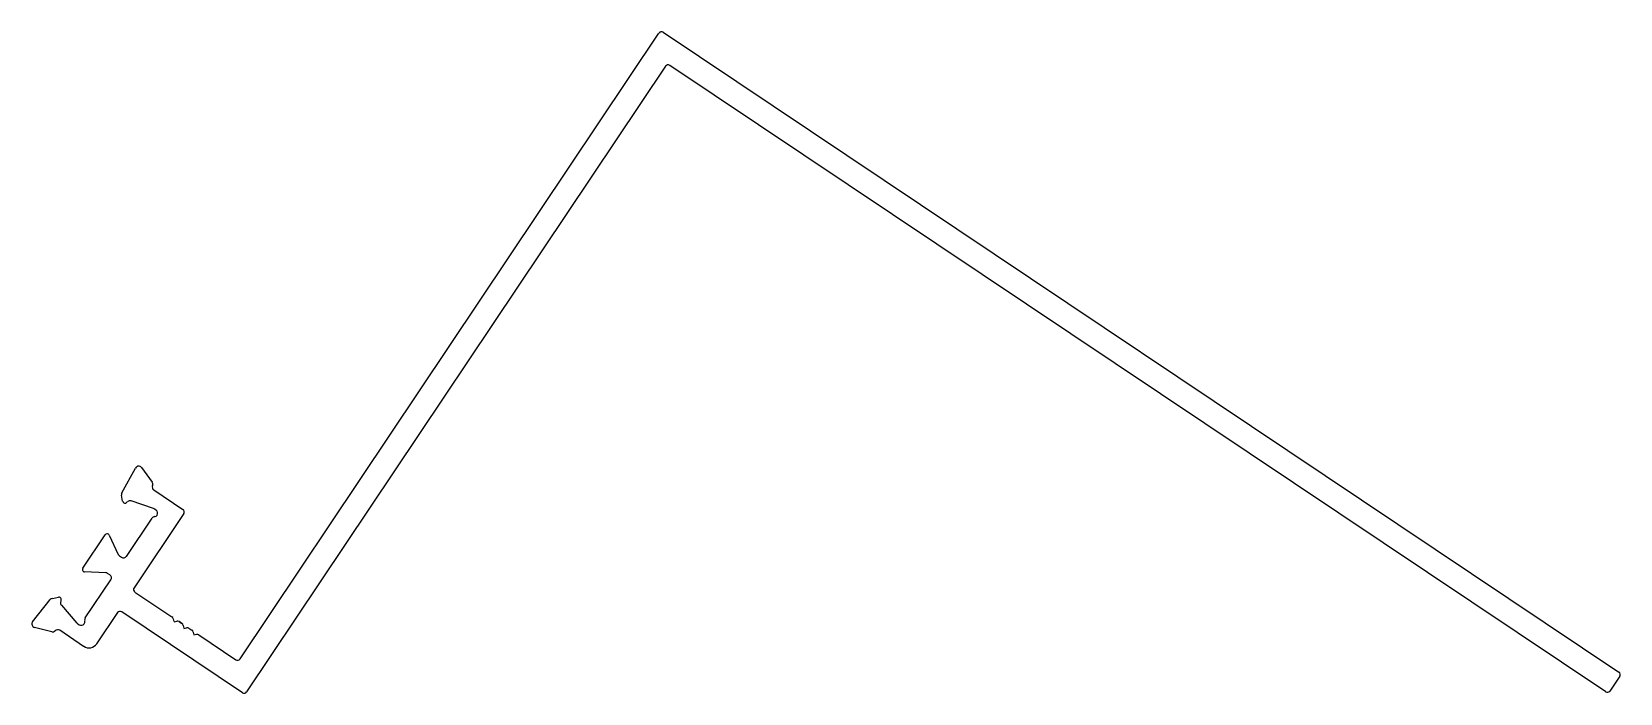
# Model space of a CAD drawing. Extents: x -75 to 58, y 2 to 57.
import ezdxf

# ---------------------------------------------------------------- set-up
doc = ezdxf.new("R2010")
doc.units = 0
doc.layers.get('0').update_dxf_attribs({"linetype": 'CONTINUOUS'})

msp = doc.modelspace()

# ---------------------------------------------------------------- linework, layer by layer
at = {"color": 7, "linetype": 'CONTINUOUS'}
for p, q in [((-57.49, 4.4), (-22.34, 56.91)), ((-21.99, 56.97), (58.2, 3.29)), ((-21.79, 54.13), (-56.94, 1.63)), ((57.09, 1.63), (-21.44, 54.2)), ((-67.41, 18.33), (-66.26, 20.41)), ((-65.76, 20.45), (-64.87, 19.23)), ((-67.34, 17.63), (-67.44, 18.13)), ((-66.92, 17.59), (-67.01, 17.51)), ((-64.74, 17.01), (-66.63, 17.65)), ((-64.73, 18.57), (-62.28, 16.93)), ((-67.01, 13), (-64.87, 16.21)), ((-62.21, 16.59), (-66.38, 10.35)), ((-64.54, 16.88), (-64.67, 16.97)), ((-70.69, 12.01), (-68.81, 14.81)), ((-68.46, 14.78), (-67.72, 13.17)), ((-67.61, 13.05), (-67.43, 12.92)), ((-68.75, 11.62), (-70.53, 11.69)), ((-70.48, 7.83), (-68.33, 11.03)), ((-68.42, 11.45), (-68.6, 11.57)), ((-74.9, 7.51), (-73.41, 9.37)), ((-73.23, 9.47), (-72.73, 9.57)), ((-66.31, 10.01), (-63.2, 7.92)), ((-72.5, 9.31), (-72.54, 9.2)), ((-72.48, 8.91), (-71.17, 7.4)), ((-67.77, 8.28), (-69.52, 5.67)), ((-57.29, 1.56), (-67.42, 8.35)), ((-73.28, 6.68), (-74.74, 7.04)), ((-70.61, 5.45), (-72.61, 6.8)), ((-71.11, 7.35), (-70.98, 7.26)), ((-63.2, 7.92), (-63.2, 7.92)), ((-63.09, 7.76), (-63.04, 7.53)), ((-63.03, 7.52), (-62.8, 7.57)), ((-62.61, 7.53), (-62.37, 7.37)), ((-62.37, 7.37), (-62.61, 7.53)), ((-62.61, 7.53), (-62.37, 7.37)), ((-62.37, 7.37), (-62.61, 7.53)), ((-62.61, 7.53), (-62.37, 7.37)), ((-62.26, 7.21), (-62.21, 6.97)), ((-62.2, 6.96), (-61.97, 7.01)), ((-61.78, 6.97), (-61.54, 6.81)), ((-61.43, 6.65), (-61.38, 6.41)), ((-61.37, 6.41), (-61.14, 6.46)), ((-60.95, 6.42), (-57.83, 4.33)), ((58.27, 2.94), (57.43, 1.7))]:
    msp.add_line(p, q, dxfattribs=at)
for centre, radius, start, end in [((-22.13, 56.77), 0.25, 56.198, 146.198), ((-21.58, 53.99), 0.25, 56.198, 146.198), ((-66, 20.27), 0.3, 36.198, 151.198), ((-65.11, 19.06), 0.3, 337.1023, 36.198), ((-64.56, 18.82), 0.3, 157.1023, 236.198), ((-67.14, 18.19), 0.3, 151.198, 191.198), ((-67.14, 17.66), 0.2, 191.198, 236.198), ((-67.14, 17.66), 0.2, 236.198, 311.198), ((-66.72, 17.37), 0.3, 71.198, 131.198), ((-64.62, 16.04), 0.3, 98.0083, 146.198), ((-64.84, 16.72), 0.3, 56.198, 71.198), ((-64.7, 16.63), 0.3, 278.0083, 326.198), ((-64.7, 16.63), 0.3, 326.198, 56.198), ((-62.41, 16.73), 0.25, 326.198, 56.198), ((-68.64, 14.7), 0.2, 56.198, 146.198), ((-68.64, 14.7), 0.2, 24.798, 56.198), ((-70.52, 11.89), 0.2, 146.198, 236.198), ((-67.44, 13.29), 0.3, 204.798, 236.198), ((-67.26, 13.17), 0.3, 236.198, 326.198), ((-70.52, 11.89), 0.2, 236.198, 267.598), ((-68.77, 11.32), 0.3, 56.198, 87.598), ((-68.58, 11.2), 0.3, 326.198, 56.198), ((-73.18, 9.18), 0.3, 101.198, 141.198), ((-72.69, 9.38), 0.2, 56.198, 101.198), ((-72.69, 9.38), 0.2, 341.198, 56.198), ((-66.17, 10.22), 0.25, 146.198, 236.198), ((-72.26, 9.1), 0.3, 161.198, 221.198), ((-67.56, 8.14), 0.25, 56.198, 146.198), ((-74.66, 7.33), 0.3, 141.198, 256.198), ((-73.21, 6.97), 0.3, 256.198, 315.2937), ((-72.78, 6.55), 0.3, 56.198, 135.2937), ((-70.94, 7.6), 0.3, 221.198, 236.198), ((-70.81, 7.51), 0.3, 236.198, 326.198), ((-70.81, 7.51), 0.3, 326.198, 14.3877), ((-70.23, 7.66), 0.3, 146.198, 194.3877), ((-63.34, 7.72), 0.25, 11.198, 56.198), ((-63.04, 7.53), 0.008, 191.198, 281.198), ((-62.75, 7.32), 0.25, 56.198, 101.198), ((-62.51, 7.16), 0.25, 11.198, 56.198), ((-62.2, 6.97), 0.008, 191.198, 281.198), ((-61.92, 6.77), 0.25, 56.198, 101.198), ((-61.67, 6.6), 0.25, 11.198, 56.198), ((-70.17, 6.11), 0.787, 236.198, 326.198), ((-61.37, 6.42), 0.008, 191.198, 281.198), ((-61.09, 6.21), 0.25, 56.198, 101.198), ((-57.7, 4.54), 0.25, 236.198, 326.198), ((58.06, 3.08), 0.25, 326.198, 56.198), ((-57.15, 1.77), 0.25, 236.198, 326.198), ((57.22, 1.84), 0.25, 236.198, 326.198)]:
    msp.add_arc(centre, radius, start, end, dxfattribs=at)

doc.saveas('drawing.dxf')
